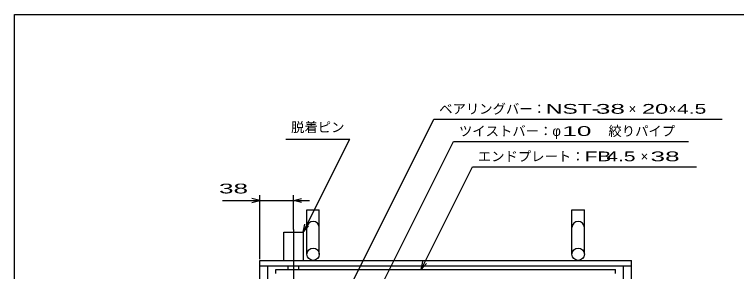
# Model space of a CAD drawing. Units: millimetres, scale not verified. Extents: x -1092 to 1039, y -770 to 632.
# Drawn here: x -1037 to -225, y 343 to 632 of the extents above; entities that cross this region are included whole.
import ezdxf
from ezdxf.enums import TextEntityAlignment as Align

# ---------------------------------------------------------------- set-up
doc = ezdxf.new("R2010")
doc.units = ezdxf.units.MM
doc.header["$LTSCALE"] = 6
doc.linetypes.add('LONG_DASHED_DOTTED', pattern=[15.25, 12, -1.5, 0.25, -1.5])
for name, color, linetype, lineweight in [('0_2', 150, 'Continuous', 25), ('16', 3, 'Continuous', 25), ('19', 6, 'Continuous', 25), ('22', 4, 'Continuous', 25)]:
    doc.layers.add(name, color=color, linetype=linetype, lineweight=lineweight)
doc.styles.add('ベクトル', font='')
doc.styles.get('ベクトル').set_extended_font_data('ベクトル')

msp = doc.modelspace()

# ---------------------------------------------------------------- linework, layer by layer
at = {"layer": '0_2'}
for p, q in [((-1037.4, -687.9), (-1037.4, 632.1)), ((-1037.4, 632.1), (1038.6, 632.1))]:
    msp.add_line(p, q, dxfattribs=at)
at = {"layer": '16'}
for p, q in [((-743.6, 345.1), (-361.6, 345.1)), ((-743.6, 340.6), (-743.6, 345.1)), ((-361.6, 340.6), (-361.6, 345.1))]:
    msp.add_line(p, q, dxfattribs=at)
at = {"layer": '19'}
for p, q in [((-708.6, 362.1), (-708.6, 412.1)), ((-708.6, 412.1), (-694.6, 412.1)), ((-694.6, 362.1), (-694.6, 412.1)), ((-410.6, 362.1), (-410.6, 412.1)), ((-410.6, 412.1), (-396.6, 412.1)), ((-396.6, 362.1), (-396.6, 412.1)), ((-734.6, 355.1), (-734.6, 387.1)), ((-734.6, 387.1), (-712.6, 387.1)), ((-712.6, 387.1), (-712.6, 355.1)), ((-761.6, 355.1), (-343.6, 355.1)), ((-761.6, -164.9), (-761.6, 355.1)), ((-343.6, -164.9), (-343.6, 355.1)), ((-761.6, 349.1), (-343.6, 349.1)), ((-752.6, -158.9), (-752.6, 349.1)), ((-729.6, 345.1), (-729.6, 349.1)), ((-717.6, 345.1), (-717.6, 349.1)), ((-352.6, -158.9), (-352.6, 349.1))]:
    msp.add_line(p, q, dxfattribs=at)
at = {"layer": '19', "linetype": 'LONG_DASHED_DOTTED'}
msp.add_line((-723.6, 390.1), (-723.6, 322.1), dxfattribs=at)
at = {"layer": '19'}
for centre in [(-701.6, 362.1), (-403.6, 362.1)]:
    msp.add_circle(centre, 7, dxfattribs=at)
for centre in [(-701.6, 392.1), (-403.6, 392.1)]:
    msp.add_arc(centre, 7, 0, 180, dxfattribs=at)
at = {"layer": '22'}
for p, q in [((-723.6, 198.6), (-565.85, 514.1)), ((-565.85, 514.1), (-241.85, 514.1)), ((-732.35, 491.6), (-660.35, 491.6)), ((-712.6, 387.1), (-660.35, 491.6)), ((-663.85, 248.6), (-543.6, 489.1)), ((-543.6, 489.1), (-279.6, 489.1)), ((-580.15, 345.1), (-522.4, 460.6)), ((-522.4, 460.6), (-270.4, 460.6)), ((-803.6, 422.6), (-761.6, 422.6)), ((-761.6, 422.6), (-770.6, 425)), ((-770.6, 420.2), (-761.6, 422.6)), ((-761.6, 356.6), (-761.6, 428.6)), ((-761.6, 422.6), (-723.6, 422.6)), ((-723.6, 389.898), (-723.6, 428.6)), ((-723.6, 422.6), (-714.6, 425)), ((-714.6, 420.2), (-723.6, 422.6)), ((-723.6, 422.6), (-705.6, 422.6)), ((-712.6, 387.1), (-710.8, 395.86)), ((-712.6, 387.1), (-706.6, 393.7)), ((-580.15, 345.1), (-578.35, 353.86)), ((-580.15, 345.1), (-574.15, 351.7))]:
    msp.add_line(p, q, dxfattribs=at)

# ---------------------------------------------------------------- texts
at = {"layer": '22', "color": 2, "style": 'ベクトル'}
for s, p in [('ベアリングバー：', (-559.85, 525.8)), ('×', (-346.85, 525.8)), ('×', (-301.85, 525.8)), ('脱着ピン', (-726.35, 505.1)), ('ツイストバー：', (-537.6, 500.8)), ('φ', (-432.6, 500.8)), ('絞りパイプ', (-369.6, 500.8)), ('エンドプレート：', (-516.4, 472.3)), ('×', (-333.4, 472.3))]:
    msp.add_text(s, height=11, dxfattribs=at).set_placement(p, align=Align.MIDDLE_LEFT)
for s, width, p in [('NST-', 1.75, (-439.85, 525.8)), (' 38 ', 2, (-391.85, 525.8)), ('20', 1.8, (-331.85, 525.8)), (' 4.5 ', 1.6, (-298.85, 525.8)), (' 10 ', 2, (-429.6, 500.8)), ('FB', 1.6, (-396.4, 472.3)), (' 4.5 ', 1.6, (-378.4, 472.3)), (' 38 ', 2, (-330.4, 472.3)), (' 38 ', 2, (-815.6, 436.1))]:
    msp.add_text(s, height=11, dxfattribs=dict(at, width=width)).set_placement(p, align=Align.MIDDLE_LEFT)

doc.saveas('drawing.dxf')
